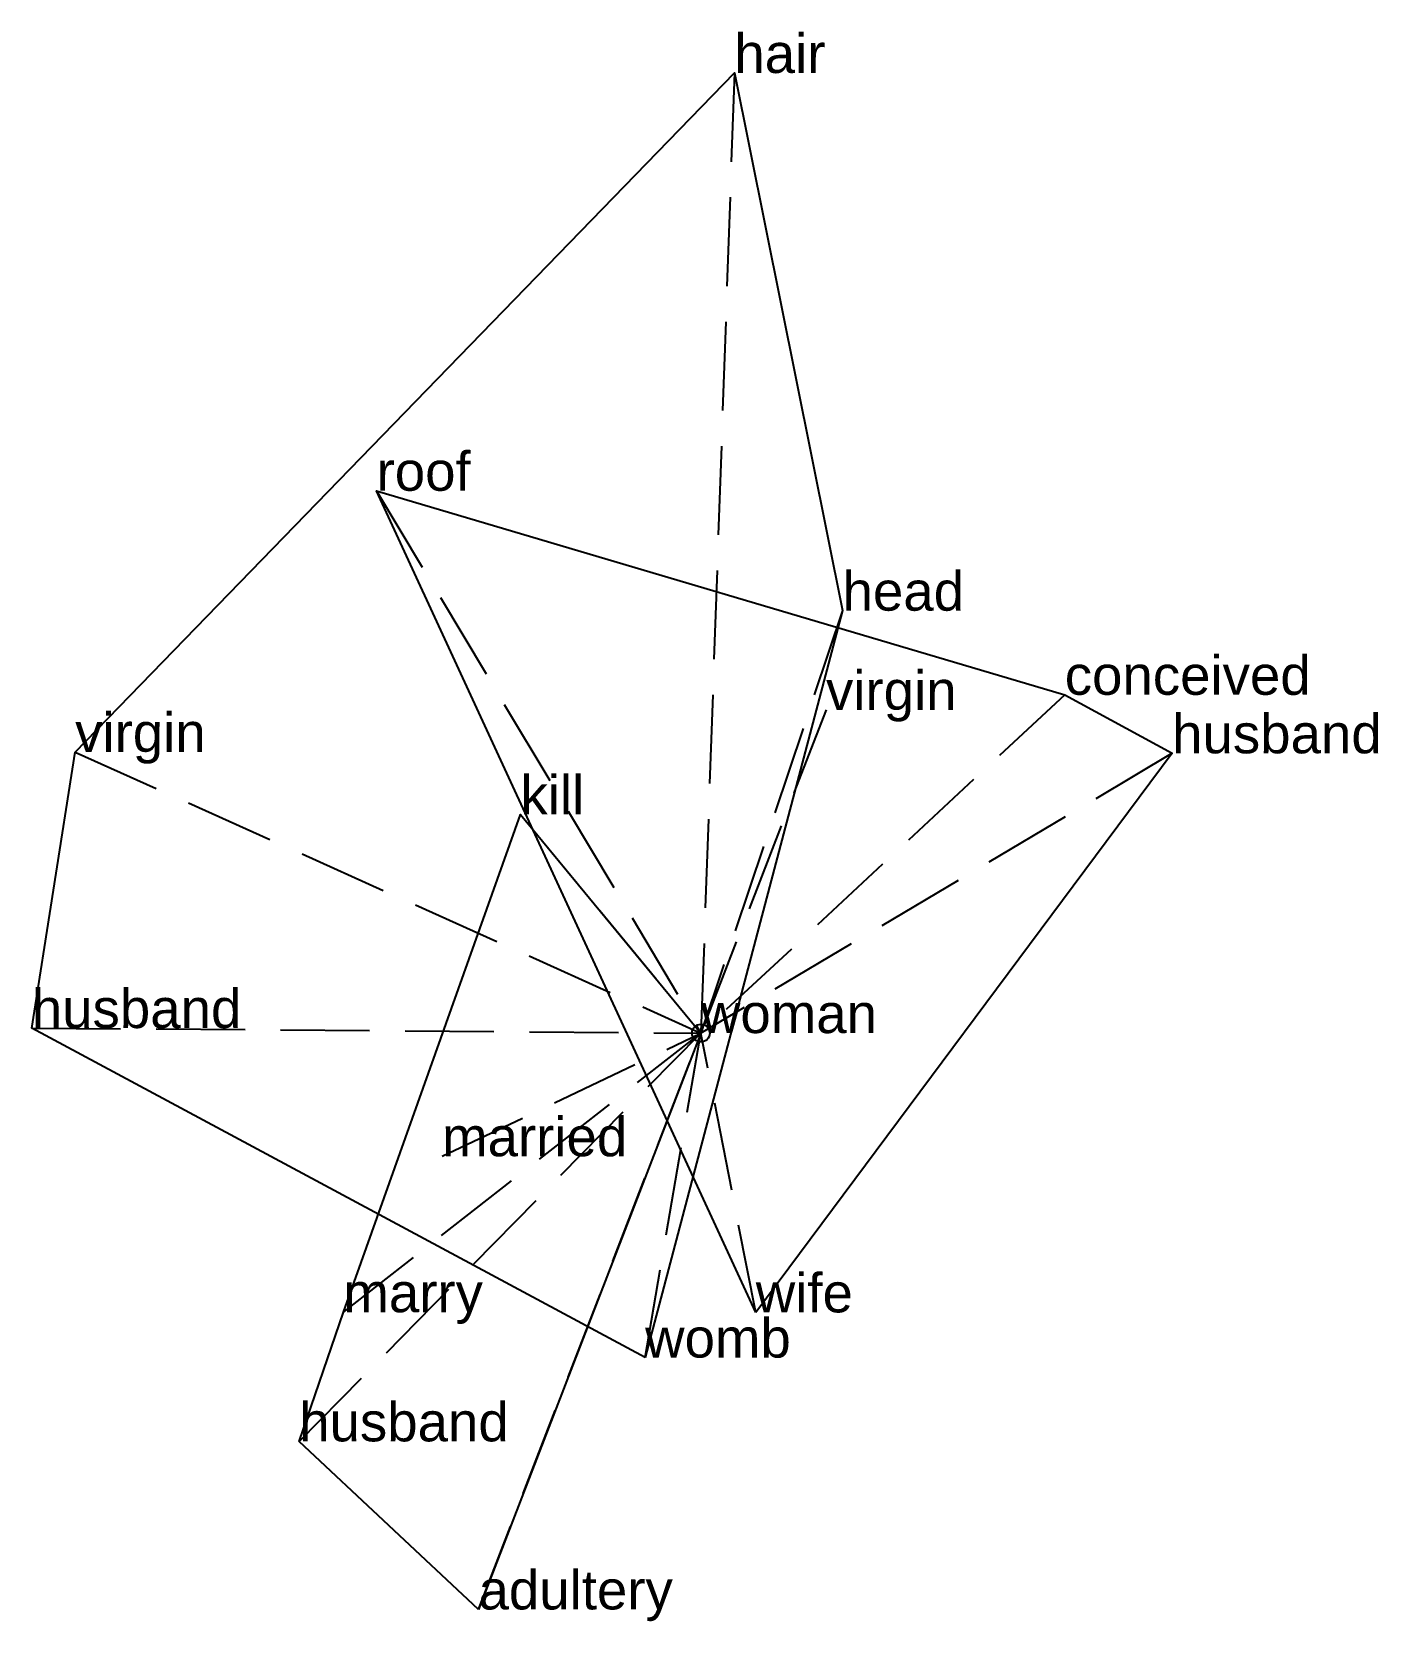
# Model space of a CAD drawing. Extents: x -1.88 to 1.91, y -1.65 to 2.82.
import ezdxf

# ---------------------------------------------------------------- set-up
doc = ezdxf.new("R2010")
doc.units = 0
doc.linetypes.add('DASHED2', pattern=[0.3, 0.25, -0.05])
for name, color, linetype in [('TEXT_nt', 1, 'CONTINUOUS'), ('TEXT_ot', 1, 'CONTINUOUS'), ('TEXT_q', 1, 'CONTINUOUS')]:
    doc.layers.add(name, color=color, linetype=linetype)
doc.styles.get("Standard").update_dxf_attribs({"font": 'arial.ttf'})

# ---------------------------------------------------------------- blocks, each defined once
blk = doc.blocks.new('ot-woman')
at = {"layer": 'LINES_ot', "linetype": 'DASHED2'}
for p in [(-0.9124, 1.5255), (1.0233, 0.9516), (0.3519, 0.9091), (1.3254, 0.7871), (0, 0), (0.1543, -0.7856)]:
    blk.add_line(p, (0, 0), dxfattribs=at)
at = {"layer": 'ORIGIN_ot'}
blk.add_circle((0, 0), 0.025, dxfattribs=at)
at = {"layer": 'TEXT_ot'}
for s, p in [('roof', (-0.9124, 1.5255)), ('conceived', (1.0233, 0.9516)), ('virgin', (0.3519, 0.9091)), ('husband', (1.3254, 0.7871)), ('woman', (0, 0)), ('wife', (0.1543, -0.7856))]:
    blk.add_text(s, height=0.11, dxfattribs=at).set_placement(p)
blk = doc.blocks.new('nt-woman')
at = {"layer": 'LINES_nt', "linetype": 'DASHED2'}
for p in [(0.094, 2.7008), (0.3984, 1.1883), (-1.7602, 0.7907), (-1.8822, 0.0142), (-0.157, -0.9127), (0, 0)]:
    blk.add_line(p, (0, 0), dxfattribs=at)
at = {"layer": 'ORIGIN_nt'}
blk.add_circle((0, 0), 0.025, dxfattribs=at)
at = {"layer": 'TEXT_nt'}
for s, p in [('hair', (0.094, 2.7008)), ('head', (0.3984, 1.1883)), ('virgin', (-1.7602, 0.7907)), ('husband', (-1.8822, 0.0142)), ('woman', (0, 0)), ('womb', (-0.157, -0.9127))]:
    blk.add_text(s, height=0.11, dxfattribs=at).set_placement(p)
blk = doc.blocks.new('q-woman')
at = {"layer": 'LINES_q', "linetype": 'DASHED2'}
for p in [(-0.5076, 0.615), (-1.1301, -1.1484), (-1.0058, -0.7851), (-0.7281, -0.3465), (-0.6257, -1.6212), (0, 0)]:
    blk.add_line(p, (0, 0), dxfattribs=at)
at = {"layer": 'ORIGIN_q'}
blk.add_circle((0, 0), 0.025, dxfattribs=at)
at = {"layer": 'TEXT_q'}
for s, p in [('kill', (-0.5076, 0.615)), ('woman', (0, 0)), ('married', (-0.7281, -0.3465)), ('marry', (-1.0058, -0.7851)), ('husband', (-1.1301, -1.1484)), ('adultery', (-0.6257, -1.6212))]:
    blk.add_text(s, height=0.11, dxfattribs=at).set_placement(p)

msp = doc.modelspace()

# ---------------------------------------------------------------- linework, layer by layer
at = {"layer": 'OUTLINE_nt', "linetype": 'CONTINUOUS'}
msp.add_polyline3d([(-0.157, -0.9127, 0), (-1.8822, 0.0142, 0), (-1.7602, 0.7907, 0), (0.094, 2.7008, 0), (0.3984, 1.1883, 0), (-0.157, -0.9127, 0)], close=True, dxfattribs=at)
at = {"layer": 'OUTLINE_ot', "linetype": 'CONTINUOUS'}
msp.add_polyline3d([(0.1543, -0.7856, 0), (-0.9124, 1.5255, 0), (1.0233, 0.9516, 0), (1.3254, 0.7871, 0), (0.1543, -0.7856, 0)], close=True, dxfattribs=at)
at = {"layer": 'OUTLINE_q', "linetype": 'CONTINUOUS'}
msp.add_polyline3d([(-0.6257, -1.6212, 0), (-1.1301, -1.1484, 0), (-1.0058, -0.7851, 0), (-0.5076, 0.615, 0), (0, 0, 0), (-0.6257, -1.6212, 0)], close=True, dxfattribs=at)

# ---------------------------------------------------------------- block references
for name in ['nt-woman', 'ot-woman', 'q-woman']:
    msp.add_blockref(name, (0, 0))

doc.saveas('drawing.dxf')
